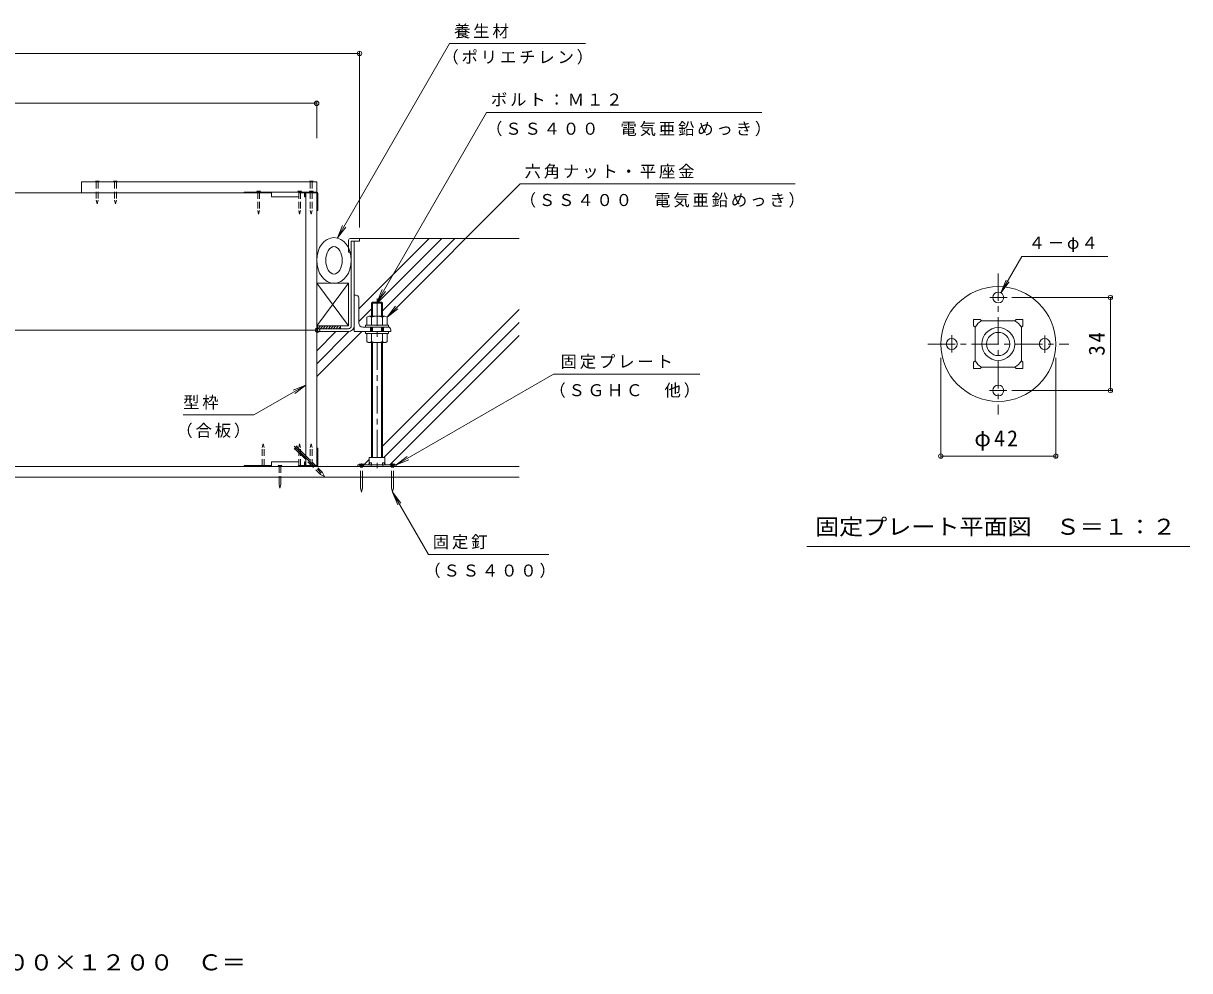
# Model space of a CAD drawing. Units: millimetres at full size, sheet at 1:6, with parts at other scales. Extents: x -1914 to 2320, y -1648 to 1656.
# Drawn here: x 1041 to 2320, y -1648 to -609 of the extents above; entities that cross this region are included whole.
import ezdxf
from ezdxf.enums import TextEntityAlignment as Align

# ---------------------------------------------------------------- set-up
doc = ezdxf.new("R2010")
doc.units = ezdxf.units.MM
doc.header["$LTSCALE"] = 6
doc.header["$PDMODE"] = 32
doc.header["$PDSIZE"] = 4.8
doc.linetypes.add('CHAIN1', pattern=[8, 5, -1, 1, -1])
doc.linetypes.add('DASHED1', pattern=[1.8, 1.2, -0.6])
for name, color, linetype, lineweight in [('1-0_1-0ﾚｲﾔ', 4, 'Continuous', 9), ('1-1_1-1ﾚｲﾔ', 2, 'Continuous', 9), ('1-3_1-3ﾚｲﾔ', 4, 'Continuous', 9), ('1-5_1-5ﾚｲﾔ', 7, 'Continuous', 9), ('1-6_1-6ﾚｲﾔ', 6, 'Continuous', 9), ('1-8', 3, 'Continuous', 9), ('1-A', 3, 'Continuous', 9), ('1-B', 4, 'Continuous', 9), ('1-C', 4, 'Continuous', 9), ('1-D', 5, 'Continuous', 5), ('1-E', 3, 'Continuous', 9), ('1-F', 7, 'Continuous', 9), ('D-0', 4, 'Continuous', 9), ('D-4', 7, 'Continuous', 9), ('D-9', 134, 'Continuous', 5), ('D-A', 2, 'Continuous', 9), ('F-5_F-5ﾚｲﾔ', 7, 'Continuous', 9)]:
    doc.layers.add(name, color=color, linetype=linetype, lineweight=lineweight)
doc.styles.add('ＭＳ ゴシック', font='')
doc.styles.get('ＭＳ ゴシック').set_extended_font_data('MS Gothic')

msp = doc.modelspace()

# ---------------------------------------------------------------- linework, layer by layer
at = {"layer": '1-0_1-0ﾚｲﾔ'}
for p, q in [((1407.597, -1093.399), (1407.597, -1094.999)), ((1449.597, -1093.399), (1407.597, -1093.399)), ((1409.597, -1094.999), (1409.597, -1093.399)), ((1413.597, -1094.999), (1413.597, -1093.399)), ((1422.097, -1093.399), (1422.097, -1094.999)), ((1435.097, -1093.399), (1435.097, -1094.999)), ((1443.597, -1094.999), (1443.597, -1093.399)), ((1447.597, -1094.999), (1447.597, -1093.399))]:
    msp.add_line(p, q, dxfattribs=at)
at = {"layer": '1-0_1-0ﾚｲﾔ', "linetype": 'CHAIN1'}
for p, q in [((1411.597, -1096.237), (1411.597, -1091.667)), ((1445.597, -1096.237), (1445.597, -1091.667))]:
    msp.add_line(p, q, dxfattribs=at)
at = {"layer": '1-0_1-0ﾚｲﾔ'}
msp.add_lwpolyline([(1449.597, -1093.399), (1449.597, -1094.999), (1407.597, -1094.999)], dxfattribs=at)
at = {"layer": '1-1_1-1ﾚｲﾔ'}
for p, q in [((1400.397, -940.799), (1400.397, -847.999)), ((1403.597, -940.799), (1403.597, -847.999)), ((1363.397, -943.999), (1363.397, -947.199)), ((1397.197, -943.999), (1363.397, -943.999)), ((1363.397, -947.199), (1397.197, -947.199)), ((1584.398, -1094.999), (-57.603, -1094.999)), ((-57.603, -1106.999), (1584.398, -1106.999))]:
    msp.add_line(p, q, dxfattribs=at)
for radius in [3.2, 6.4]:
    msp.add_arc((1397.197, -940.799), radius, 270, 0, dxfattribs=at)
at = {"layer": '1-3_1-3ﾚｲﾔ'}
for p, q in [((1397.397, -846.999), (1397.397, -859.999)), ((1399.397, -844.999), (1409.397, -844.999)), ((1400.397, -859.999), (1400.397, -847.999)), ((1400.397, -859.999), (1397.397, -859.999))]:
    msp.add_line(p, q, dxfattribs=at)
msp.add_lwpolyline([(1409.397, -844.999), (1409.397, -847.999), (1400.397, -847.999)], dxfattribs=at)
msp.add_arc((1399.397, -846.999), 2, 90, 180, dxfattribs=at)
at = {"layer": '1-5_1-5ﾚｲﾔ'}
for p, q in [((1508.257, -631.273), (1657.309, -631.273)), ((1585.643, -785.154), (1439.597, -931.2)), ((1585.643, -785.154), (1887.481, -785.154)), ((1385.154, -844.493), (1394.285, -832.592)), ((1428.597, -914.999), (1434.338, -901.141)), ((1428.597, -914.999), (1437.729, -903.099)), ((1439.597, -931.2), (1448.729, -919.299)), ((1439.597, -931.2), (1451.498, -922.068)), ((1622.172, -993.763), (1782.611, -993.763)), ((1350.398, -1005.753), (1336.54, -1011.494)), ((1293.515, -1038.595), (1215.773, -1038.595)), ((1449.597, -1093.399), (1463.456, -1087.659)), ((1445.598, -1123.399), (1454.729, -1135.299)), ((1445.598, -1123.399), (1451.338, -1137.257)), ((1484.949, -1191.557), (1445.598, -1123.399)), ((1484.949, -1191.557), (1617.054, -1191.557))]:
    msp.add_line(p, q, dxfattribs=at)
for points in [[(1508.257, -631.273), (1385.154, -844.493), (1390.894, -830.635)], [(1428.597, -914.999), (1548.737, -706.911), (1850.962, -706.911)], [(1622.172, -993.763), (1449.597, -1093.399), (1461.498, -1084.268)], [(1293.515, -1038.595), (1350.398, -1005.753), (1338.498, -1014.885)]]:
    msp.add_lwpolyline(points, dxfattribs=at)
at = {"layer": '1-6_1-6ﾚｲﾔ'}
for p, q in [((1408.597, -922.09), (1485.688, -844.999)), ((1409.397, -844.999), (1584.397, -844.999)), ((1429.831, -914.999), (1499.831, -844.999)), ((1434.598, -924.374), (1513.973, -844.999)), ((1408.597, -936.232), (1422.597, -922.233)), ((1434.598, -1072.867), (1584.397, -923.067)), ((1363.397, -941.321), (1363.719, -940.999)), ((1363.397, -940.999), (1388.397, -940.999)), ((1363.397, -940.999), (1363.397, -943.999)), ((1363.548, -943.999), (1366.548, -940.999)), ((1366.376, -943.999), (1369.376, -940.999)), ((1369.204, -943.999), (1372.204, -940.999)), ((1372.033, -943.999), (1375.033, -940.999)), ((1374.861, -943.999), (1377.861, -940.999)), ((1377.69, -943.999), (1380.69, -940.999)), ((1380.518, -943.999), (1383.518, -940.999)), ((1383.347, -943.999), (1386.347, -940.999)), ((1386.175, -943.999), (1388.397, -941.777)), ((1388.397, -940.999), (1388.397, -943.999)), ((1436.207, -1085.399), (1584.397, -937.209)), ((1362.397, -982.433), (1397.646, -947.184)), ((1362.397, -968.291), (1383.488, -947.199)), ((1362.397, -996.575), (1411.773, -947.199)), ((1443.349, -1092.399), (1584.397, -951.351)), ((1414.097, -1093.367), (1420.097, -1087.367)), ((1422.065, -1085.399), (1422.597, -1084.867))]:
    msp.add_line(p, q, dxfattribs=at)
for major_axis, ratio in [((0, -25), 0.76), ((0, -15), 0.6)]:
    msp.add_ellipse((1381.397, -868.999), major_axis=major_axis, ratio=ratio, dxfattribs=at)
at = {"layer": '1-8'}
for p, q in [((1337.524, -1076.167), (1341.095, -1072.596)), ((1341.095, -1072.596), (1341.07, -1073.993)), ((1350.398, -1083.321), (1341.07, -1073.993)), ((1337.524, -1076.167), (1338.921, -1076.143)), ((1350.398, -1087.62), (1338.921, -1076.143)), ((1414.097, -1092.399), (1414.097, -1093.399)), ((1443.097, -1092.399), (1443.097, -1093.399)), ((1410.597, -1118.399), (1410.597, -1106.999)), ((1412.597, -1118.399), (1412.597, -1106.999)), ((1444.597, -1118.399), (1444.597, -1106.999)), ((1446.597, -1118.399), (1446.597, -1106.999)), ((1410.597, -1118.399), (1411.597, -1123.399)), ((1412.597, -1118.399), (1411.597, -1123.399)), ((1444.597, -1118.399), (1445.597, -1123.399)), ((1446.597, -1118.399), (1445.597, -1123.399))]:
    msp.add_line(p, q, dxfattribs=at)
at = {"layer": '1-8', "linetype": 'CHAIN1'}
msp.add_line((1337.698, -1072.771), (1371.71, -1106.782), dxfattribs=at)
at = {"layer": '1-8', "linetype": 'DASHED1'}
for p, q in [((1362.077, -1094.999), (1350.398, -1083.321)), ((1357.777, -1094.999), (1350.398, -1087.62)), ((1366.604, -1103.826), (1357.777, -1094.999)), ((1368.754, -1101.676), (1362.077, -1094.999)), ((1410.597, -1106.999), (1410.597, -1093.399)), ((1412.597, -1106.999), (1412.597, -1093.399)), ((1444.597, -1106.999), (1444.597, -1093.399)), ((1446.597, -1106.999), (1446.597, -1093.399)), ((1366.604, -1103.826), (1371.108, -1106.18)), ((1368.754, -1101.676), (1371.108, -1106.18))]:
    msp.add_line(p, q, dxfattribs=at)
at = {"layer": '1-8'}
for points in [[(1414.097, -1092.399), (1409.097, -1092.399), (1409.097, -1093.399)], [(1443.097, -1092.399), (1448.097, -1092.399), (1448.097, -1093.399)]]:
    msp.add_lwpolyline(points, dxfattribs=at)
at = {"layer": '1-A'}
for p, q in [((1350.098, -794.199), (1282.898, -794.199)), ((1282.898, -794.999), (1282.898, -794.199)), ((1312.898, -794.999), (1282.898, -794.999)), ((1312.898, -794.199), (1312.898, -799.199)), ((1342.898, -799.199), (1312.898, -799.199)), ((1342.898, -794.199), (1342.898, -799.199)), ((1349.098, -794.999), (1342.898, -794.999)), ((1349.098, -795.199), (1349.098, -799.199)), ((1349.898, -799.199), (1349.098, -799.199)), ((1349.898, -795.499), (1349.898, -799.199)), ((1350.098, -794.199), (1362.698, -794.199)), ((1362.398, -794.999), (1350.398, -794.999)), ((1362.898, -795.499), (1362.898, -814.199)), ((1363.698, -795.199), (1363.698, -814.199)), ((1363.698, -814.199), (1362.398, -814.199)), ((1362.397, -893.999), (1362.397, -940.999)), ((1362.397, -940.999), (1397.397, -893.999)), ((1397.397, -940.999), (1362.397, -893.999)), ((1362.397, -940.999), (1397.397, -940.999)), ((1363.698, -1074.999), (1362.398, -1074.999)), ((1362.898, -1093.699), (1362.898, -1074.999)), ((1363.698, -1093.999), (1363.698, -1074.999)), ((1282.898, -1094.199), (1282.898, -1094.999)), ((1312.898, -1094.199), (1282.898, -1094.199)), ((1350.098, -1094.999), (1282.898, -1094.999)), ((1312.898, -1094.999), (1312.898, -1089.999)), ((1342.898, -1089.999), (1312.898, -1089.999)), ((1342.898, -1094.999), (1342.898, -1089.999)), ((1349.098, -1094.199), (1342.898, -1094.199)), ((1349.098, -1093.999), (1349.098, -1089.999)), ((1349.898, -1089.999), (1349.098, -1089.999)), ((1349.898, -1093.699), (1349.898, -1089.999)), ((1362.698, -1094.999), (1350.098, -1094.999)), ((1350.398, -1094.199), (1362.398, -1094.199))]:
    msp.add_line(p, q, dxfattribs=at)
at = {"layer": '1-A', "color": 2}
for p, q in [((1437.097, -1085.399), (1437.097, -1091.991)), ((1421.148, -1091.133), (1419.597, -1092.399)), ((1419.597, -1092.399), (1419.597, -1093.399)), ((1421.148, -1091.133), (1422.492, -1091.133)), ((1422.492, -1091.133), (1422.492, -1093.399)), ((1434.703, -1091.133), (1434.703, -1093.399)), ((1436.047, -1091.133), (1434.703, -1091.133)), ((1436.047, -1091.133), (1437.597, -1092.399)), ((1437.597, -1092.399), (1437.597, -1093.399))]:
    msp.add_line(p, q, dxfattribs=at)
at = {"layer": '1-A'}
msp.add_lwpolyline([(1362.397, -893.999), (1397.397, -893.999), (1397.397, -940.999)], dxfattribs=at)
at = {"layer": '1-A', "color": 2}
msp.add_lwpolyline([(1437.097, -1085.399), (1420.097, -1085.399), (1420.097, -1091.991)], dxfattribs=at)
at = {"layer": '1-A'}
for centre, radius, start, end in [((1350.098, -795.199), 1, 90, 180), ((1350.398, -795.499), 0.5, 90, 180), ((1362.398, -795.499), 0.5, 0, 90), ((1362.698, -795.199), 1, 0, 90), ((1350.098, -1093.999), 1, 180, 270), ((1350.398, -1093.699), 0.5, 180, 270), ((1362.398, -1093.699), 0.5, 270, 0), ((1362.698, -1093.999), 1, 270, 0)]:
    msp.add_arc(centre, radius, start, end, dxfattribs=at)
at = {"layer": '1-B', "color": 6}
msp.add_line((1362.398, -794.199), (1362.398, -782.999), dxfattribs=at)
at = {"layer": '1-B'}
for p, q in [((243.897, -794.999), (1282.898, -794.999)), ((1350.398, -794.999), (1350.398, -1094.999)), ((1362.398, -794.999), (1362.398, -1094.999))]:
    msp.add_line(p, q, dxfattribs=at)
at = {"layer": '1-B', "color": 6}
msp.add_lwpolyline([(1362.398, -782.999), (1104.305, -782.999), (1104.305, -794.999)], dxfattribs=at)
at = {"layer": '1-C'}
for p, q in [((1119.618, -781.999), (1120.619, -783)), ((1119.618, -781.999), (1123.618, -781.999)), ((1122.618, -782.999), (1123.618, -781.999)), ((1139.618, -781.999), (1140.618, -783)), ((1139.618, -781.999), (1143.618, -781.999)), ((1142.618, -782.999), (1143.618, -781.999)), ((1354.398, -781.999), (1358.398, -781.999)), ((1354.398, -781.999), (1355.398, -783)), ((1357.398, -782.999), (1358.398, -781.999)), ((1321.098, -1106.999), (1321.098, -1114.999)), ((1323.098, -1106.999), (1323.098, -1114.999)), ((1321.098, -1114.999), (1322.098, -1118.999)), ((1323.098, -1114.999), (1322.098, -1118.999))]:
    msp.add_line(p, q, dxfattribs=at)
at = {"layer": '1-C', "linetype": 'DASHED1'}
for p, q in [((1120.619, -782.999), (1120.619, -802.999)), ((1122.618, -782.999), (1122.618, -802.999)), ((1142.618, -782.999), (1142.618, -802.999)), ((1296.698, -793.2), (1297.698, -794.2)), ((1296.698, -793.2), (1300.698, -793.2)), ((1299.698, -794.199), (1300.698, -793.2)), ((1341.698, -793.2), (1342.698, -794.2)), ((1341.698, -793.2), (1345.698, -793.2)), ((1344.698, -794.199), (1345.698, -793.2)), ((1354.398, -793.2), (1355.398, -794.2)), ((1354.398, -793.2), (1358.398, -793.2)), ((1355.398, -782.999), (1355.398, -793.2)), ((1357.398, -782.999), (1357.398, -793.2)), ((1357.398, -794.199), (1358.398, -793.2)), ((1120.619, -802.999), (1121.618, -806.999)), ((1122.618, -802.999), (1121.618, -806.999)), ((1142.618, -802.999), (1141.618, -806.999)), ((1297.698, -794.199), (1297.698, -814.199)), ((1299.698, -794.199), (1299.698, -814.199)), ((1344.698, -794.199), (1344.698, -814.199)), ((1355.398, -794.2), (1355.398, -814.2)), ((1357.398, -794.2), (1357.398, -814.2)), ((1297.698, -814.199), (1298.698, -818.199)), ((1299.698, -814.199), (1298.698, -818.199)), ((1344.698, -814.199), (1343.698, -818.199)), ((1355.398, -814.2), (1356.398, -818.2)), ((1357.398, -814.2), (1356.398, -818.2)), ((1302.698, -1074.2), (1303.698, -1070.2)), ((1302.698, -1094.2), (1302.698, -1074.2)), ((1304.698, -1074.2), (1303.698, -1070.2)), ((1304.698, -1094.2), (1304.698, -1074.2)), ((1342.698, -1074.2), (1343.698, -1070.2)), ((1342.698, -1094.2), (1342.698, -1074.2)), ((1344.697, -1074.2), (1343.698, -1070.2)), ((1344.697, -1094.2), (1344.697, -1074.2)), ((1355.398, -1074.2), (1356.398, -1070.2)), ((1355.398, -1094.2), (1355.398, -1074.2)), ((1357.398, -1074.2), (1356.398, -1070.2)), ((1357.398, -1094.2), (1357.398, -1074.2)), ((1301.698, -1095.2), (1302.698, -1094.199)), ((1301.698, -1095.2), (1305.698, -1095.2)), ((1304.698, -1094.199), (1305.698, -1095.2)), ((1320.098, -1093.999), (1321.098, -1094.999)), ((1320.098, -1093.999), (1324.098, -1093.999)), ((1321.098, -1094.999), (1321.098, -1106.999)), ((1323.098, -1094.999), (1324.098, -1093.999)), ((1323.098, -1094.999), (1323.098, -1106.999)), ((1341.698, -1095.2), (1342.698, -1094.199)), ((1341.698, -1095.2), (1345.698, -1095.2)), ((1344.698, -1094.199), (1345.698, -1095.2)), ((1354.398, -1095.2), (1355.398, -1094.199)), ((1354.398, -1095.2), (1358.398, -1095.2)), ((1357.398, -1094.199), (1358.398, -1095.2))]:
    msp.add_line(p, q, dxfattribs=at)
for points in [[(1140.618, -782.999), (1140.618, -802.999), (1141.618, -806.999)], [(1342.698, -794.199), (1342.698, -814.199), (1343.698, -818.199)]]:
    msp.add_lwpolyline(points, dxfattribs=at)
at = {"layer": '1-D'}
for p, q in [((1423.598, -914.999), (1422.597, -916)), ((1422.597, -916), (1434.598, -916)), ((1422.597, -916), (1422.597, -930.199)), ((1423.598, -914.999), (1433.598, -914.999)), ((1423.598, -914.999), (1423.598, -930.199)), ((1434.598, -916), (1433.598, -914.999)), ((1433.598, -914.999), (1433.598, -930.199)), ((1434.598, -916), (1434.598, -930.199)), ((1417.597, -940.199), (1417.597, -931.2)), ((1420.094, -930.199), (1437.101, -930.199)), ((1422.597, -940.199), (1422.597, -931.2)), ((1434.598, -940.199), (1434.598, -931.2)), ((1439.597, -940.199), (1439.597, -931.2)), ((1416.098, -940.199), (1441.097, -940.199)), ((1416.098, -940.199), (1416.098, -942.199)), ((1416.098, -942.199), (1441.097, -942.199)), ((1441.097, -940.199), (1441.097, -942.199)), ((1416.098, -947.199), (1441.097, -947.199)), ((1416.098, -947.199), (1416.098, -949.199)), ((1416.098, -949.199), (1441.097, -949.199)), ((1417.597, -949.199), (1417.597, -958.199)), ((1420.094, -959.199), (1437.101, -959.199)), ((1422.597, -949.199), (1422.597, -958.199)), ((1422.597, -959.199), (1422.597, -1085.399)), ((1423.598, -959.199), (1423.598, -1085.399)), ((1433.598, -959.199), (1433.598, -1085.399)), ((1434.598, -949.199), (1434.598, -958.199)), ((1434.598, -959.199), (1434.598, -1085.399)), ((1439.597, -949.199), (1439.597, -958.199)), ((1441.097, -947.199), (1441.097, -949.199))]:
    msp.add_line(p, q, dxfattribs=at)
at = {"layer": '1-D', "linetype": 'CHAIN1'}
msp.add_line((1428.597, -911), (1428.597, -1098.563), dxfattribs=at)
at = {"layer": '1-D', "linetype": 'DASHED1'}
for p, q in [((1422.597, -942.199), (1422.597, -947.199)), ((1423.598, -942.199), (1423.598, -947.199)), ((1433.598, -942.199), (1433.598, -947.199)), ((1434.598, -942.199), (1434.598, -947.199))]:
    msp.add_line(p, q, dxfattribs=at)
at = {"layer": '1-D'}
for centre, radius, start, end in [((1420.097, -933.824), 3.625, 46.39719, 133.60283), ((1428.597, -948.699), 18.5, 71.07536, 108.92465), ((1437.097, -933.824), 3.625, 46.39719, 133.60283), ((1420.097, -955.574), 3.625, 226.39719, 313.60283), ((1428.597, -940.699), 18.5, 251.07536, 288.92465), ((1437.097, -955.574), 3.625, 226.39719, 313.60283)]:
    msp.add_arc(centre, radius, start, end, dxfattribs=at)
at = {"layer": '1-E'}
for p, q in [((1405.597, -907.199), (1403.597, -907.199)), ((1403.597, -947.199), (1403.597, -907.199)), ((1408.597, -937.699), (1408.597, -910.199)), ((1413.097, -942.199), (1440.597, -942.199)), ((1443.597, -945.199), (1443.597, -947.199)), ((1443.597, -947.199), (1403.597, -947.199))]:
    msp.add_line(p, q, dxfattribs=at)
at = {"layer": '1-E', "linetype": 'DASHED1'}
for p, q in [((1421.597, -942.199), (1421.597, -947.199)), ((1435.597, -942.199), (1435.597, -947.199))]:
    msp.add_line(p, q, dxfattribs=at)
at = {"layer": '1-E'}
for centre, radius, start, end in [((1405.597, -910.199), 3, 0, 90), ((1413.097, -937.699), 4.5, 180, 270), ((1440.597, -945.199), 3, 0, 90)]:
    msp.add_arc(centre, radius, start, end, dxfattribs=at)
at = {"layer": '1-F'}
for p, q in [((117.397, -642.033), (1409.397, -642.033)), ((1409.397, -640.233), (1409.397, -832.999)), ((164.398, -696.77), (1362.397, -696.77)), ((1362.397, -694.97), (1362.397, -734.999)), ((1363.398, -945.599), (163.397, -945.599))]:
    msp.add_line(p, q, dxfattribs=at)
for p in [(1409.397, -642.033), (1362.397, -696.77), (1363.398, -945.599)]:
    msp.add_point(p, dxfattribs=at)
at = {"layer": 'D-0', "linetype": 'CHAIN1'}
for p, q in [((2100.764, -909.774), (2119.786, -909.774)), ((2059.19, -970.201), (2059.19, -951.178)), ((2161.19, -951.348), (2161.19, -970.371)), ((2119.616, -1011.774), (2100.594, -1011.774))]:
    msp.add_line(p, q, dxfattribs=at)
at = {"layer": 'D-0'}
for centre, radius in [((2110.19, -960.774), 63), ((2110.19, -909.774), 6), ((2059.19, -960.774), 6), ((2161.19, -960.774), 6), ((2110.19, -1011.774), 6)]:
    msp.add_circle(centre, radius, dxfattribs=at)
at = {"layer": 'D-4'}
for p, q in [((2113.19, -904.578), (2118.93, -890.72)), ((2113.19, -904.578), (2122.321, -892.678)), ((2125.19, -909.774), (2234.99, -909.774)), ((2233.19, -1011.774), (2233.19, -909.774)), ((2047.19, -975.774), (2047.19, -1085.574)), ((2173.19, -975.774), (2173.19, -1085.574)), ((2125.19, -1011.774), (2234.99, -1011.774)), ((2047.19, -1083.774), (2173.19, -1083.774))]:
    msp.add_line(p, q, dxfattribs=at)
at = {"layer": 'D-4', "color": 2}
msp.add_line((2320.19, -1182.774), (1900.19, -1182.774), dxfattribs=at)
at = {"layer": 'D-4'}
msp.add_lwpolyline([(2113.19, -904.578), (2136.171, -864.774), (2230.439, -864.774)], dxfattribs=at)
for p in [(2233.19, -909.774), (2233.19, -1011.774), (2047.19, -1083.774), (2173.19, -1083.774)]:
    msp.add_point(p, dxfattribs=at)
at = {"layer": 'D-9', "color": 2, "linetype": 'CHAIN1', "lineweight": 9}
for p, q in [((2110.19, -883.418), (2110.19, -1038.131)), ((2032.833, -960.774), (2187.546, -960.774))]:
    msp.add_line(p, q, dxfattribs=at)
at = {"layer": 'D-A'}
for p, q in [((2091.873, -935.274), (2090.373, -933.774)), ((2128.507, -935.274), (2130.007, -933.774)), ((2084.69, -942.458), (2083.19, -940.958)), ((2084.69, -942.458), (2084.69, -979.091)), ((2128.507, -935.274), (2091.873, -935.274)), ((2135.69, -942.458), (2137.19, -940.958)), ((2135.69, -979.091), (2135.69, -942.458)), ((2084.69, -979.091), (2083.19, -980.591)), ((2135.69, -979.091), (2137.19, -980.591)), ((2091.873, -986.274), (2090.373, -987.774)), ((2091.873, -986.274), (2128.507, -986.274)), ((2128.507, -986.274), (2130.006, -987.774))]:
    msp.add_line(p, q, dxfattribs=at)
for points in [[(2083.19, -940.958), (2083.19, -933.774), (2090.373, -933.774)], [(2130.007, -933.774), (2137.19, -933.774), (2137.19, -940.958)], [(2090.373, -987.774), (2083.19, -987.774), (2083.19, -980.591)], [(2137.19, -980.591), (2137.19, -987.774), (2130.006, -987.774)]]:
    msp.add_lwpolyline(points, dxfattribs=at)
for radius in [18, 12.75]:
    msp.add_circle((2110.19, -960.774), radius, dxfattribs=at)
for centre, start, end in [((2102.69, -953.274), 121.00261, 148.99734), ((2117.69, -953.274), 31.00261, 58.99734), ((2102.69, -968.274), 211.00261, 238.99734), ((2117.69, -968.274), 301.00261, 328.99734)]:
    msp.add_arc(centre, 21, start, end, dxfattribs=at)

# ---------------------------------------------------------------- texts
at = {"layer": '1-5_1-5ﾚｲﾔ', "char_height": 13.2, "attachment_point": 7, "style": 'ＭＳ ゴシック'}
for s, insert in [('\\T1.17;養生材', (1513.1, -625.651)), ('\\T1.17;（ポリエチレン）', (1500.221, -654.34)), ('\\T1.17;ボルト：Ｍ１２', (1553.528, -700.082)), ('\\T1.17;（ＳＳ４００\u3000電気亜鉛めっき）', (1548.192, -732.931)), ('\\T1.17;六角ナット・平座金', (1590.434, -779.532)), ('\\T1.17;（ＳＳ４００\u3000電気亜鉛めっき）', (1585.097, -811.174)), ('\\T1.17;固定プレート', (1629.888, -988.141)), ('\\T1.17;（ＳＧＨＣ\u3000他）', (1617.611, -1019.783)), ('\\T1.17;型枠', (1215.817, -1032.755)), ('\\T1.17;（合板）', (1208.393, -1063.97)), ('\\T1.17;固定釘', (1489.74, -1185.935)), ('\\T1.17;（ＳＳ４００）', (1480.388, -1217.577))]:
    msp.add_mtext(s, dxfattribs=dict(at, insert=insert))
at = {"layer": 'D-4', "color": 2, "style": 'ＭＳ ゴシック', "width": 1.1}
msp.add_text('固定プレート平面図\u3000Ｓ＝１：２', height=17.6, dxfattribs=at).set_placement((1909.19, -1175.274), align=Align.BOTTOM_LEFT)
at = {"layer": 'D-4', "insert": (2143.422, -860.006), "char_height": 13.2, "attachment_point": 7, "style": 'ＭＳ ゴシック'}
msp.add_mtext('\\T1.17;４－φ４', dxfattribs=at)
at = {"layer": 'D-4', "color": 2, "insert": (2227.19, -973.525), "char_height": 17.6, "attachment_point": 7, "rotation": 90, "style": 'ＭＳ ゴシック'}
msp.add_mtext('\\T1.27;\\W0.95;34', dxfattribs=at)
at = {"layer": 'D-4', "color": 2, "insert": (2083.94, -1077.775), "char_height": 17.6, "attachment_point": 7, "style": 'ＭＳ ゴシック'}
msp.add_mtext('\\T1.19;φ42', dxfattribs=at)
at = {"layer": 'F-5_F-5ﾚｲﾔ', "color": 2, "style": 'ＭＳ ゴシック', "width": 1.1}
msp.add_text('Ｓ－１４Ｅ－６００×１２００＋ＲＳＶ－１３－６００×１２００\u3000Ｃ＝', height=17.6, dxfattribs=at).set_placement((413.451, -1653.113), align=Align.BOTTOM_LEFT)

doc.saveas('drawing.dxf')
